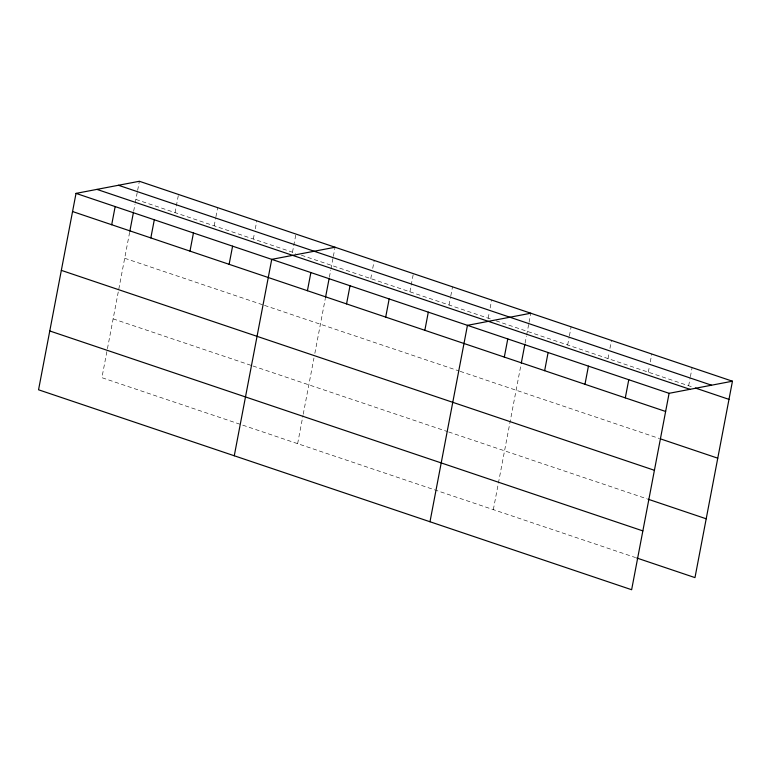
<?xml version="1.0" encoding="UTF-8"?>
<svg xmlns="http://www.w3.org/2000/svg" width="771" height="771" viewBox="0 0 771 771"><rect width="100%" height="100%" fill="white"/><g stroke="black" fill="none" stroke-linecap="round" stroke-linejoin="round"><path stroke-width="0.58" stroke-dasharray="3.85 2.89" d="M129.624 232.37L101.907 377.684L635.612 557.597M133.662 211.196L135.012 204.132M135.233 202.956L137.421 191.487M137.643 190.35L139.368 181.272M175.056 212.623L178.515 194.475M214.193 225.816L215.707 217.875M215.928 216.747L217.653 207.669M253.341 239.02L254.42 233.343M255.288 228.804L256.801 220.863M292.479 252.213L295.948 234.056M297.625 443.662L303.003 415.424M303.234 414.249L313.951 358.033M314.847 353.369L325.343 298.348M329.381 277.175L330.73 270.11M330.952 268.934L333.139 257.466M333.351 256.329L335.086 247.25M370.764 278.601L371.853 272.934M372.711 268.395L374.234 260.453M409.912 291.804L413.372 273.647M449.05 304.998L450.572 297.057M450.784 295.919L452.519 286.841M488.197 318.192L489.277 312.515M490.144 307.976L491.657 300.035M493.334 509.641L521.061 364.326M525.099 343.153L526.439 336.089M526.67 334.913L528.858 323.444M529.07 322.307L530.805 313.228M567.668 344.984L569.181 337.043M569.403 335.905L571.128 326.827M608.001 358.573L609.08 352.906M609.948 348.367L611.461 340.425M648.324 372.171L649.413 366.504M650.281 361.965L651.794 354.024M688.657 385.77L690.17 377.829M690.392 376.691L692.117 367.613M135.908 199.429L295.833 253.341M301.432 255.23L490.433 318.943M496.023 320.832L693.139 387.283M124.69 258.256L263.364 305.008M264.482 305.383L459.082 370.986M460.2 371.362L659.513 438.545M113.125 318.857L251.809 365.608M252.927 365.984L447.517 431.587M448.635 431.962L646.83 498.779"/><path stroke-width="1.16" d="M732.45 381.211L139.368 181.272L76.021 193.386L38.55 389.789L631.632 589.728L669.093 393.316L732.45 381.211L694.979 577.614L636.73 557.982M111.699 224.737L115.158 206.58M129.846 231.194L133.441 212.372M150.837 237.931L154.306 219.774M189.984 251.124L193.444 232.967M229.122 264.318L232.591 246.171M234.268 455.767L271.729 259.364L335.086 247.25M307.417 290.715L310.877 272.558M325.564 297.172L329.159 278.35M346.555 303.909L350.015 285.752M385.702 317.103L389.162 298.946M424.84 330.296L428.31 312.149M429.987 521.745L467.448 325.343L530.805 313.228M504.311 357.089L507.781 338.932M521.283 363.151L524.868 344.329M544.644 370.687L548.104 352.53M584.977 384.276L588.437 366.129M625.3 397.875L628.77 379.717M118.464 185.271L711.546 385.201M695.375 388.035L728.99 399.368M96.924 189.387L690.006 389.326M76.021 193.386L669.093 393.316M72.551 211.533L665.633 411.473M660.631 438.93L717.762 458.186M61.333 270.361L654.415 470.291M647.948 499.155L706.207 518.796M49.768 330.961L642.85 530.901"/></g></svg>
